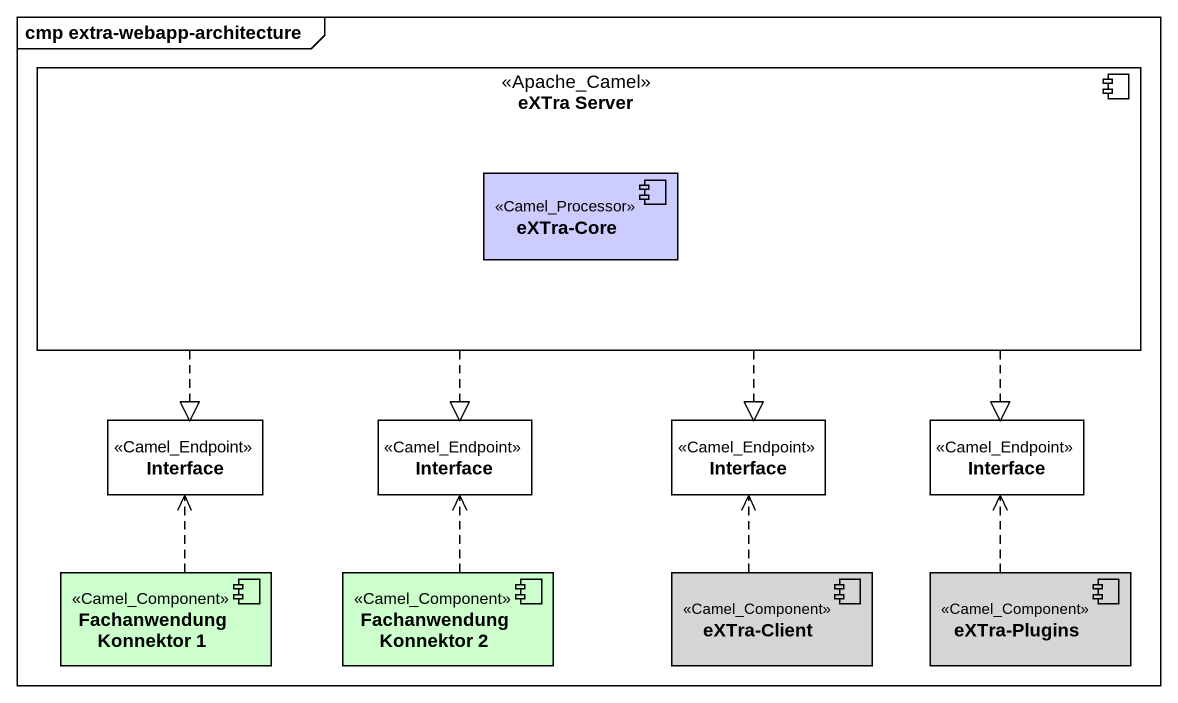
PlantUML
@startuml
mainframe cmp extra-webapp-architecture
allowmixing
hide circle
hide empty members
component "eXTra Server" as eXTra_Server <<Apache_Camel>> {
  component "eXTra-Core" as eXTra_Core <<Camel_Processor>> #CCCCFF
}
interface "Interface" as Interface_ <<Camel_Endpoint>>
interface "Interface" as Interface__2 <<Camel_Endpoint>>
interface "Interface" as Interface__3 <<Camel_Endpoint>>
interface "Interface" as Interface__4 <<Camel_Endpoint>>
component "Fachanwendung Konnektor 1" as Fachanwendung_Konnektor_1 <<Camel_Component>> #CCFFCC
component "Fachanwendung Konnektor 2" as Fachanwendung_Konnektor_2 <<Camel_Component>> #CCFFCC
component "eXTra-Client" as eXTra_Client <<Camel_Component>> #D5D5D5
component "eXTra-Plugins" as eXTra_Plugins <<Camel_Component>> #D5D5D5
eXTra_Server ..|> Interface_
eXTra_Server ..|> Interface__2
eXTra_Server ..|> Interface__3
eXTra_Server .right.|> Interface__4
Fachanwendung_Konnektor_1 .up.> Interface_
Fachanwendung_Konnektor_2 .up.> Interface__2
eXTra_Client .up.> Interface__3
eXTra_Plugins .up.> Interface__4
@enduml
